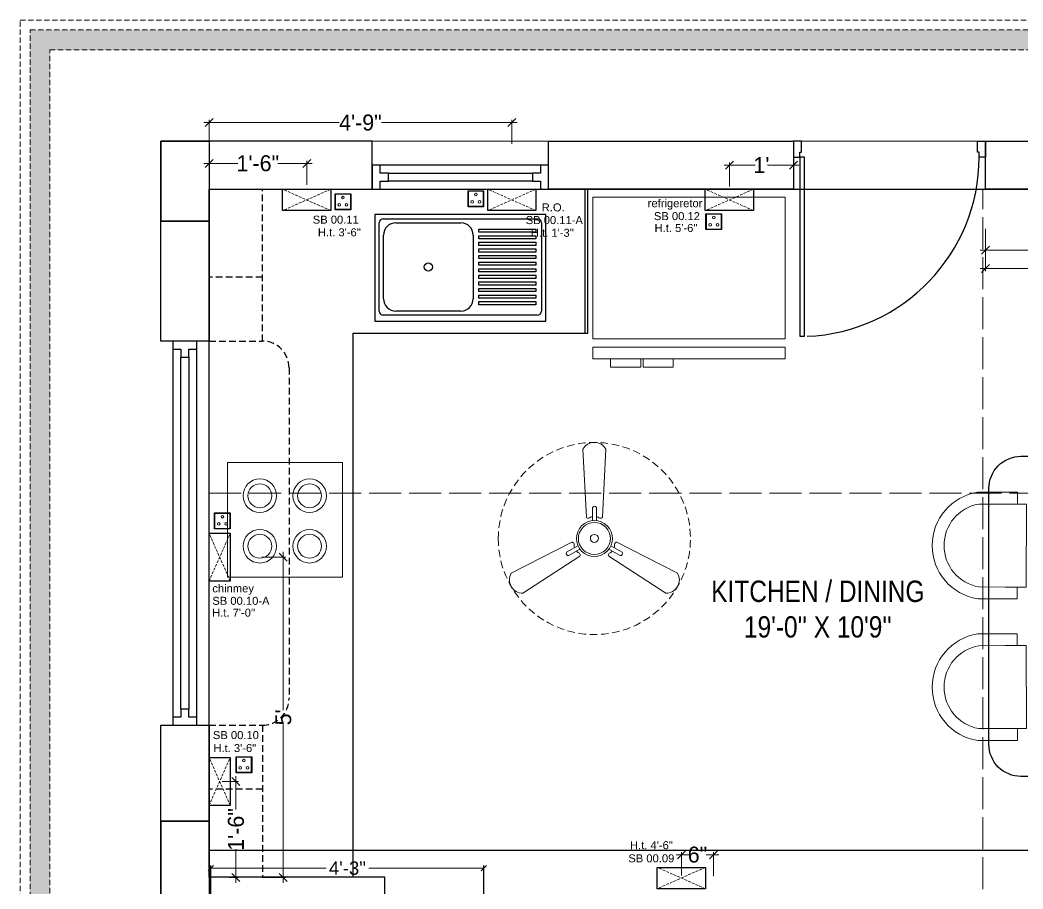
# Model space of a CAD drawing. Header units: millimetres. Extents: x 35877 to 3066687, y -650199 to -40525.
# Drawn here: x 148715 to 148902.9, y -180091.4 to -179928.5 of the extents above; entities that cross this region are included whole.
import ezdxf

# ---------------------------------------------------------------- set-up
doc = ezdxf.new("R2010")
doc.units = ezdxf.units.MM
doc.header["$MEASUREMENT"] = 0
doc.header["$PDMODE"] = 35
for name, pattern in [('ACAD_ISO02W100', [15, 12, -3]), ('DASHED', [0.75, 0.5, -0.25]), ('DASHED2', [0.375, 0.25, -0.125]), ('DASHEDX2', [1.5, 1, -0.5]), ('HIDDEN', [0.375, 0.25, -0.125])]:
    doc.linetypes.add(name, pattern=pattern)
doc.layers.get('Defpoints').update_dxf_attribs({"color": 220})
for name, color, linetype in [('AR DOOR', 40, 'Continuous'), ('AR ELE-5', 134, 'Continuous'), ('str coll', 6, 'Continuous')]:
    doc.layers.add(name, color=color, linetype=linetype)
for name, color, linetype, lineweight in [('CENTERLINE ( COLUMN ) ~ DIM', 7, 'Continuous', 9), ('COLUMN', 1, 'Continuous', 30), ('dim05', 1, 'Continuous', 13), ('Dimension', 10, 'DASHEDX2', 20), ('el', 7, 'Continuous', 20), ('ELEC-wires', 1, 'DASHED2', 13), ('Electrical', 84, 'Continuous', 30), ('FIRST FLOOR ( TEXT )', 7, 'Continuous', 9), ('FURNITURE', 32, 'Continuous', 9), ('furniture dimensions', 1, 'DASHED', 0), ('FURNITURE-1', 252, 'Continuous', 13), ('GROUND FLOOR', 7, 'Continuous', 9), ('GROUND FLOOR  ( PLINE )', 251, 'Continuous', 30), ('hatch-rcc', 251, 'Continuous', 9), ('Labelling', 1, 'Continuous', 25), ('wall', 7, 'Continuous', 30), ('XX~SLAB ( BEAM )~ ( DIM )', 7, 'Continuous', 9)]:
    doc.layers.add(name, color=color, linetype=linetype, lineweight=lineweight)
doc.layers.add('XX~SLAB ( PLINE )', color=251, linetype='Continuous', plot=False)
doc.styles.add('Arial', font='arial.ttf')
doc.styles.add('century g', font='GOTHIC.TTF')
doc.styles.add('KATHA', font='swissc.ttf')
doc.styles.get("Standard").update_dxf_attribs({"font": 'arial.ttf', "height": 6})
doc.dimstyles.new('Archana', dxfattribs={"dimtxt": 2, "dimasz": 0.75, "dimexe": 0.5, "dimexo": 0.5, "dimgap": 0, "dimtad": 0, "dimzin": 0, "dimdsep": 46, "dimlunit": 4, "dimtxsty": 'century g', "dimblk": 'OBLIQUE', "dimcen": 0, "dimdle": 1, "dimclrd": 256, "dimclre": 256, "dimclrt": 256, "dimadec": 0, "dimazin": 0, "dimtfac": 1, "dimtofl": 0, "dimtmove": 1, "dimatfit": 3, "dimfxl": 1, "dimfxlon": 1, "dimtolj": 1, "dimtzin": 0, "dimlwd": -1, "dimlwe": -1, "dimarcsym": 0})
doc.dimstyles.new('ISO-25', dxfattribs={"dimtxt": 2.5, "dimasz": 1, "dimexe": 0.5, "dimexo": 1, "dimtad": 0, "dimdec": 1, "dimlunit": 4, "dimtxsty": 'Standard', "dimblk": 'OBLIQUE', "dimcen": 2.5, "dimclrd": 1, "dimclre": 1, "dimclrt": 5, "dimadec": 0, "dimazin": 0, "dimtfac": 1, "dimtdec": 1, "dimtmove": 0, "dimatfit": 3, "dimfxl": 1, "dimlwd": -1, "dimarcsym": 0})

# ---------------------------------------------------------------- blocks, each defined once
blk = doc.blocks.new('*U116')
for points in [[(-40, 0), (0, 0), (0, 30), (10, 30), (10, 100), (-40, 100)], [(1160, 0), (1120, 0), (1120, 30), (1110, 30), (1110, 100), (1160, 100)], [(0, 0), (0, -1120), (30, -1120), (30, 0)]]:
    blk.add_lwpolyline(points, close=True)
at = {"layer": 'AR ELE-5', "linetype": 'ByBlock', "ltscale": 15}
blk.add_arc((-1.6, 0.7), 1121.6, 272.37301, 359.96526, dxfattribs=at)
blk = doc.blocks.new('sf sfs')
at = {"layer": 'FURNITURE', "color": 9, "true_color": 0xc7c8ca, "transparency": 33554687}
blk.add_line((3348685.97, -514612.12), (3348664.42, -514612.12), dxfattribs=at)
blk.add_lwpolyline([(3348664.42, -514612.12), (3348664.42, -514590.57), (3348685.97, -514590.57), (3348685.97, -514612.12)], dxfattribs=at)
for centre, radius in [((3348670.49, -514596.83), 3.14), ((3348679.82, -514596.83), 3.14), ((3348670.49, -514596.83), 2.24), ((3348679.82, -514596.83), 2.24), ((3348670.49, -514606.3), 3.14), ((3348679.82, -514606.3), 3.14), ((3348670.49, -514606.3), 2.24), ((3348679.82, -514606.3), 2.24)]:
    blk.add_circle(centre, radius, dxfattribs=at)
blk = doc.blocks.new('SED S')
at = {"layer": 'FURNITURE', "color": 9, "true_color": 0xc7c8ca, "transparency": 33554687, "elevation": -0.07, "flags": 128}
for points in [[(3340639.61, -514630.85), (3340639.61, -514629.27), (3340645.24, -514629.27), (3340645.24, -514630.85)], [(3340645.71, -514630.85), (3340645.71, -514629.27), (3340651.34, -514629.27), (3340651.34, -514630.85)]]:
    blk.add_lwpolyline(points, dxfattribs=at)
at = {"layer": 'FURNITURE', "color": 9, "true_color": 0xc7c8ca, "transparency": 33554687, "elevation": -0.07}
for points in [[(3340618.66, -514630.85), (3340618.66, -514633.06), (3340654.66, -514633.06), (3340654.66, -514630.85)], [(3340618.66, -514634.61), (3340618.66, -514661.17), (3340654.66, -514661.17), (3340654.66, -514634.61)]]:
    blk.add_lwpolyline(points, close=True, dxfattribs=at)
blk = doc.blocks.new('SD DSD')
at = {"layer": 'FURNITURE', "color": 9, "true_color": 0xc7c8ca, "transparency": 33554687}
for p, q in [((3348486.7, -514623.32), (3348486.68, -514619.42)), ((3348502.23, -514619.34), (3348502.25, -514623.25)), ((3348486.7, -514623.32), (3348502.25, -514623.25)), ((3348483.69, -514625.26), (3348479.79, -514625.25)), ((3348483.69, -514625.26), (3348483.66, -514640.81)), ((3348505.76, -514625.26), (3348509.66, -514625.25)), ((3348505.76, -514625.26), (3348505.79, -514640.81)), ((3348479.75, -514640.8), (3348483.66, -514640.81)), ((3348509.7, -514640.8), (3348505.79, -514640.81)), ((3348479.75, -514651.77), (3348483.66, -514651.76)), ((3348483.69, -514667.31), (3348483.66, -514651.76)), ((3348505.76, -514667.31), (3348505.79, -514651.76)), ((3348509.7, -514651.77), (3348505.79, -514651.76)), ((3348483.69, -514667.31), (3348479.79, -514667.32)), ((3348505.76, -514667.31), (3348509.66, -514667.32)), ((3348486.7, -514669.25), (3348486.68, -514673.16)), ((3348486.7, -514669.25), (3348502.25, -514669.32)), ((3348502.23, -514673.23), (3348502.25, -514669.32))]:
    blk.add_line(p, q, dxfattribs=at)
at = {"layer": 'FURNITURE', "color": 9, "true_color": 0xc7c8ca, "transparency": 33554687, "flags": 128}
for points in [[(3348502.23, -514621.56), (3348504.46, -514621.55), (3348504.42, -514614.17, 0.853613), (3348484.42, -514614.22), (3348484.46, -514621.65), (3348486.68, -514621.64)], [(3348502.22, -514619.34), (3348502.23, -514621.56), (3348502.2, -514614.36, 0.835758), (3348486.65, -514614.39), (3348486.67, -514619.42), (3348486.68, -514621.64)], [(3348481.97, -514640.8), (3348481.97, -514643.02), (3348474.58, -514643.01, -0.853613), (3348474.58, -514623.01), (3348482.01, -514623.02), (3348482.01, -514625.25)], [(3348507.48, -514640.8), (3348507.48, -514643.02), (3348514.87, -514643.01, 0.853613), (3348514.87, -514623.01), (3348507.44, -514623.02), (3348507.44, -514625.25)], [(3348479.75, -514640.79), (3348481.97, -514640.8), (3348474.77, -514640.78, -0.835758), (3348474.76, -514625.23), (3348479.79, -514625.24), (3348482.01, -514625.25)], [(3348509.7, -514640.79), (3348507.48, -514640.8), (3348514.68, -514640.78, 0.835758), (3348514.69, -514625.23), (3348509.66, -514625.24), (3348507.44, -514625.25)], [(3348481.97, -514651.77), (3348481.97, -514649.55), (3348474.58, -514649.57, 0.853613), (3348474.58, -514669.57), (3348482.01, -514669.55), (3348482.01, -514667.32)], [(3348507.48, -514651.77), (3348507.48, -514649.55), (3348514.87, -514649.57, -0.853613), (3348514.87, -514669.57), (3348507.44, -514669.55), (3348507.44, -514667.32)], [(3348479.75, -514651.78), (3348481.97, -514651.77), (3348474.77, -514651.79, 0.835758), (3348474.76, -514667.34), (3348479.79, -514667.33), (3348482.01, -514667.33)], [(3348509.7, -514651.78), (3348507.48, -514651.77), (3348514.68, -514651.79, -0.835758), (3348514.69, -514667.34), (3348509.66, -514667.33), (3348507.44, -514667.33)], [(3348502.23, -514671.01), (3348504.46, -514671.02), (3348504.42, -514678.4, -0.853613), (3348484.42, -514678.36), (3348484.46, -514670.92), (3348486.68, -514670.93)], [(3348502.22, -514673.23), (3348502.23, -514671.01), (3348502.2, -514678.21, -0.835758), (3348486.65, -514678.18), (3348486.67, -514673.16), (3348486.68, -514670.93)]]:
    blk.add_lwpolyline(points, format="xyb", dxfattribs=at)
at = {"layer": 'FURNITURE', "color": 9, "lineweight": 30, "true_color": 0xc7c8ca, "transparency": 33554687}
blk.add_lwpolyline([(3348506.78, -514676.29), (3348482.68, -514676.29, -0.414214), (3348476.68, -514670.29), (3348476.68, -514622.29, -0.414214), (3348482.68, -514616.29), (3348506.78, -514616.29, -0.414214), (3348512.78, -514622.29), (3348512.78, -514670.29, -0.414214)], format="xyb", close=True, dxfattribs=at)
blk = doc.blocks.new('6616')
at = {"color": 242, "linetype": 'DASHED', "true_color": 0xcd2027}
for p, q in [((386784.79, -36915.77), (386775.78, -36911.78)), ((386784.79, -36911.78), (386775.78, -36915.77))]:
    blk.add_line(p, q, dxfattribs=at)
at = {"layer": 'ELEC-wires', "color": 5, "linetype": 'ByBlock', "lineweight": 30, "ltscale": 4}
blk.add_lwpolyline([(386775.78, -36911.78), (386784.79, -36911.78), (386784.79, -36915.77), (386775.78, -36915.77)], close=True, dxfattribs=at)
blk = doc.blocks.new('_Oblique')
at = {"layer": 'wall', "color": 0, "lineweight": -2}
blk.add_line((-0.5, -0.5), (0.5, 0.5), dxfattribs=at)
blk = doc.blocks.new('*D347')
at = {"layer": 'Defpoints', "color": 0, "linetype": 'Continuous', "lineweight": 0, "transparency": 16777216}
for p in [(148807.2, -179947.71), (148750.45, -179961.12), (148807.2, -179960.16)]:
    blk.add_point(p, dxfattribs=at)
at = {"layer": 'furniture dimensions', "color": 5, "linetype": 'Continuous', "transparency": 16777216}
for p, q in [((148749.45, -179947.71), (148774.86, -179947.71)), ((148808.2, -179947.71), (148782.79, -179947.71)), ((148807.2, -179951.71), (148807.2, -179947.21))]:
    blk.add_line(p, q, dxfattribs=at)
at = {"layer": 'furniture dimensions', "color": 5, "linetype": 'ByBlock', "transparency": 16777216}
blk.add_line((148750.45, -179951.71), (148750.45, -179947.21), dxfattribs=at)
at = {"layer": 'furniture dimensions', "color": 5, "linetype": 'Continuous', "transparency": 16777216, "xscale": 1.5, "yscale": 1.5, "zscale": 1.5, "rotation": 180}
blk.add_blockref('_Oblique', (148750.45, -179947.71), dxfattribs=at)
at = {"layer": 'furniture dimensions', "color": 5, "linetype": 'Continuous', "transparency": 16777216, "xscale": 1.5, "yscale": 1.5, "zscale": 1.5}
blk.add_blockref('_Oblique', (148807.2, -179947.71), dxfattribs=at)
at = {"layer": 'furniture dimensions', "linetype": 'Continuous', "lineweight": 0, "transparency": 16777216, "insert": (148778.82, -179947.71), "char_height": 3, "attachment_point": 5, "style": 'century g'}
blk.add_mtext('\\A1;4\'-9"', dxfattribs=at)
blk = doc.blocks.new('*D348')
at = {"layer": 'Defpoints', "color": 0, "linetype": 'Continuous', "lineweight": 0, "transparency": 16777216}
for p in [(148847.95, -179955.66), (148859.95, -179960.2), (148847.95, -179962.19)]:
    blk.add_point(p, dxfattribs=at)
at = {"layer": 'furniture dimensions', "color": 5, "linetype": 'Continuous', "transparency": 16777216}
for p, q in [((148846.95, -179955.66), (148852.8, -179955.66)), ((148847.95, -179959.66), (148847.95, -179955.16)), ((148860.95, -179955.66), (148855.09, -179955.66))]:
    blk.add_line(p, q, dxfattribs=at)
at = {"layer": 'furniture dimensions', "color": 5, "linetype": 'ByBlock', "transparency": 16777216}
blk.add_line((148859.95, -179959.66), (148859.95, -179955.16), dxfattribs=at)
at = {"layer": 'furniture dimensions', "color": 5, "linetype": 'Continuous', "transparency": 16777216, "xscale": 1.5, "yscale": 1.5, "zscale": 1.5, "rotation": 180}
blk.add_blockref('_Oblique', (148847.95, -179955.66), dxfattribs=at)
at = {"layer": 'furniture dimensions', "color": 5, "linetype": 'Continuous', "transparency": 16777216, "xscale": 1.5, "yscale": 1.5, "zscale": 1.5}
blk.add_blockref('_Oblique', (148859.95, -179955.66), dxfattribs=at)
at = {"layer": 'furniture dimensions', "linetype": 'Continuous', "lineweight": 0, "transparency": 16777216, "insert": (148853.95, -179955.66), "char_height": 3, "attachment_point": 5, "style": 'century g'}
blk.add_mtext("\\A1;1'", dxfattribs=at)
blk = doc.blocks.new('*D350')
at = {"layer": 'Defpoints', "color": 0, "linetype": 'Continuous', "lineweight": 0, "transparency": 16777216}
for p in [(148752.44, -180071.2), (148753.78, -180089.2), (148755.5, -180089.2)]:
    blk.add_point(p, dxfattribs=at)
at = {"layer": 'furniture dimensions', "color": 5, "linetype": 'Continuous', "transparency": 16777216}
for p, q in [((148755.5, -180070.2), (148755.5, -180076.48)), ((148755.5, -180090.2), (148755.5, -180083.92)), ((148754.28, -180089.2), (148756, -180089.2))]:
    blk.add_line(p, q, dxfattribs=at)
at = {"layer": 'furniture dimensions', "color": 5, "linetype": 'ByBlock', "transparency": 16777216}
blk.add_line((148752.94, -180071.2), (148756, -180071.2), dxfattribs=at)
at = {"layer": 'furniture dimensions', "color": 5, "linetype": 'Continuous', "transparency": 16777216, "xscale": 1.5, "yscale": 1.5, "zscale": 1.5}
for p, rotation in [((148755.5, -180071.2), 90), ((148755.5, -180089.2), 270)]:
    blk.add_blockref('_Oblique', p, dxfattribs=dict(at, rotation=rotation))
at = {"layer": 'furniture dimensions', "linetype": 'Continuous', "lineweight": 0, "transparency": 16777216, "insert": (148755.5, -180080.2), "char_height": 3, "attachment_point": 5, "rotation": 90, "style": 'century g'}
blk.add_mtext('\\A1;1\'-6"', dxfattribs=at)
blk = doc.blocks.new('*D351')
at = {"layer": 'Defpoints', "color": 0, "linetype": 'Continuous', "lineweight": 0, "transparency": 16777216}
for p in [(148752.44, -180029.18), (148754.78, -180089.2), (148764.37, -180089.2)]:
    blk.add_point(p, dxfattribs=at)
at = {"layer": 'furniture dimensions', "color": 5, "linetype": 'ByBlock', "transparency": 16777216}
blk.add_line((148760.37, -180029.18), (148764.87, -180029.18), dxfattribs=at)
at = {"layer": 'furniture dimensions', "color": 5, "linetype": 'Continuous', "transparency": 16777216}
for p, q in [((148764.37, -180028.18), (148764.37, -180057.83)), ((148764.37, -180090.2), (148764.37, -180060.54)), ((148760.37, -180089.2), (148764.87, -180089.2))]:
    blk.add_line(p, q, dxfattribs=at)
at = {"layer": 'furniture dimensions', "color": 5, "linetype": 'Continuous', "transparency": 16777216, "xscale": 1.5, "yscale": 1.5, "zscale": 1.5}
for p, rotation in [((148764.37, -180029.18), 90), ((148764.37, -180089.2), 270)]:
    blk.add_blockref('_Oblique', p, dxfattribs=dict(at, rotation=rotation))
at = {"layer": 'furniture dimensions', "linetype": 'Continuous', "lineweight": 0, "transparency": 16777216, "insert": (148764.37, -180059.19), "char_height": 3, "attachment_point": 5, "rotation": 90, "style": 'century g'}
blk.add_mtext("\\A1;5'", dxfattribs=at)
blk = doc.blocks.new('*D343')
at = {"layer": 'Defpoints', "color": 0, "linetype": 'Continuous', "lineweight": 0, "transparency": 16777216}
for p in [(148768.75, -179955.34), (148768.75, -179962.19), (148750.45, -179965.16)]:
    blk.add_point(p, dxfattribs=at)
at = {"layer": 'furniture dimensions', "color": 5, "linetype": 'Continuous', "transparency": 16777216}
for p, q in [((148749.45, -179955.34), (148755.88, -179955.34)), ((148769.75, -179955.34), (148763.32, -179955.34)), ((148768.75, -179959.34), (148768.75, -179954.84))]:
    blk.add_line(p, q, dxfattribs=at)
at = {"layer": 'furniture dimensions', "color": 5, "linetype": 'ByBlock', "transparency": 16777216}
blk.add_line((148750.45, -179959.34), (148750.45, -179954.84), dxfattribs=at)
at = {"layer": 'furniture dimensions', "color": 5, "linetype": 'Continuous', "transparency": 16777216, "xscale": 1.5, "yscale": 1.5, "zscale": 1.5, "rotation": 180}
blk.add_blockref('_Oblique', (148750.45, -179955.34), dxfattribs=at)
at = {"layer": 'furniture dimensions', "color": 5, "linetype": 'Continuous', "transparency": 16777216, "xscale": 1.5, "yscale": 1.5, "zscale": 1.5}
blk.add_blockref('_Oblique', (148768.75, -179955.34), dxfattribs=at)
at = {"layer": 'furniture dimensions', "linetype": 'Continuous', "lineweight": 0, "transparency": 16777216, "insert": (148759.6, -179955.34), "char_height": 3, "attachment_point": 5, "style": 'century g'}
blk.add_mtext('\\A1;1\'-6"', dxfattribs=at)
blk = doc.blocks.new('*D344')
at = {"layer": 'Defpoints', "color": 0, "linetype": 'Continuous', "lineweight": 0, "transparency": 16777216}
for p in [(148844.99, -180084.94), (148838.95, -180089.31), (148844.99, -180091.3)]:
    blk.add_point(p, dxfattribs=at)
at = {"layer": 'furniture dimensions', "color": 5, "linetype": 'Continuous', "transparency": 16777216}
for p, q in [((148837.95, -180084.94), (148840.36, -180084.94)), ((148845.99, -180084.94), (148843.58, -180084.94)), ((148844.99, -180088.94), (148844.99, -180084.44))]:
    blk.add_line(p, q, dxfattribs=at)
at = {"layer": 'furniture dimensions', "color": 5, "linetype": 'ByBlock', "transparency": 16777216}
blk.add_line((148838.95, -180088.81), (148838.95, -180084.44), dxfattribs=at)
at = {"layer": 'furniture dimensions', "color": 5, "linetype": 'Continuous', "transparency": 16777216, "xscale": 1.5, "yscale": 1.5, "zscale": 1.5, "rotation": 180}
blk.add_blockref('_Oblique', (148838.95, -180084.94), dxfattribs=at)
at = {"layer": 'furniture dimensions', "color": 5, "linetype": 'Continuous', "transparency": 16777216, "xscale": 1.5, "yscale": 1.5, "zscale": 1.5}
blk.add_blockref('_Oblique', (148844.99, -180084.94), dxfattribs=at)
at = {"layer": 'furniture dimensions', "linetype": 'Continuous', "lineweight": 0, "transparency": 16777216, "insert": (148841.97, -180084.94), "char_height": 3, "attachment_point": 5, "style": 'century g'}
blk.add_mtext('\\A1;6"', dxfattribs=at)
blk = doc.blocks.new('*D570')
at = {"layer": 'Defpoints', "color": 0, "lineweight": 0, "transparency": 16777216}
for p in [(148750.81, -180087.47), (148750.81, -180094.76), (148801.93, -180097.47)]:
    blk.add_point(p, dxfattribs=at)
at = {"layer": 'dim05', "color": 1, "linetype": 'Continuous', "lineweight": -2, "transparency": 16777216}
for p, q in [((148750.81, -180093.76), (148750.81, -180086.97)), ((148801.93, -180096.47), (148801.93, -180086.97))]:
    blk.add_line(p, q, dxfattribs=at)
at = {"layer": 'dim05', "color": 1, "linetype": 'Continuous', "transparency": 16777216}
for p, q in [((148750.81, -180087.47), (148772.38, -180087.47)), ((148801.93, -180087.47), (148780.37, -180087.47))]:
    blk.add_line(p, q, dxfattribs=at)
at = {"layer": 'dim05', "color": 1, "transparency": 16777216, "rotation": 180}
blk.add_blockref('_Oblique', (148750.81, -180087.47), dxfattribs=at)
at = {"layer": 'dim05', "color": 1, "transparency": 16777216}
blk.add_blockref('_Oblique', (148801.93, -180087.47), dxfattribs=at)
at = {"layer": 'dim05', "color": 5, "lineweight": 25, "transparency": 16777216, "insert": (148776.37, -180087.47), "char_height": 2.5, "attachment_point": 5, "style": 'Arial'}
blk.add_mtext('4\'-3"', dxfattribs=at)
blk = doc.blocks.new('fan')
at = {"layer": 'Electrical', "lineweight": 15, "ltscale": 20, "transparency": 33554687}
for p, q in [((3300835.29, -509900.78), (3300836.47, -509923.43)), ((3300841.81, -509923.43), (3300842.99, -509900.78)), ((3300838.47, -509924.57), (3300838.47, -509920.25)), ((3300839.81, -509920.28), (3300839.81, -509924.57)), ((3300831.66, -509931.77), (3300811.45, -509942.07)), ((3300866.83, -509942.07), (3300846.62, -509931.77)), ((3300829.93, -509935.08), (3300833.64, -509932.93)), ((3300834.31, -509934.09), (3300830.57, -509936.25)), ((3300847.68, -509936.23), (3300843.97, -509934.09)), ((3300844.64, -509932.93), (3300848.38, -509935.09)), ((3300815.3, -509948.74), (3300834.33, -509936.39)), ((3300843.95, -509936.39), (3300862.98, -509948.74))]:
    blk.add_line(p, q, dxfattribs=at)
at = {"layer": 'Electrical', "linetype": 'DASHED', "lineweight": 15, "ltscale": 5, "transparency": 33554687}
blk.add_circle((3300839.14, -509930.53), 32, dxfattribs=at)
at = {"layer": 'Electrical', "lineweight": 15, "ltscale": 20, "transparency": 33554687}
for centre, major_axis, start_param, end_param in [((3300839.14, -509902.94), (3.12, 3.12), -0.272136, 1.842967), ((3300839.13, -509920.5), (0.501, 0.501), -0.465536, 1.983618), ((3300839.14, -509930.53), (4.24, -4.24), 3.14161, 9.424795), ((3300839.14, -509930.53), (3.77, -3.77), 1.749190548672175e-05, 6.283202799085073), ((3300837.1, -509923.08), (0.51, 0.51), 2.863014, 4.257784), ((3300839.14, -509926.42), (2.27, -2.27), 2.565057, 2.951308), ((3300839.14, -509926.42), (2.27, 2.27), 0.19032, 0.57657), ((3300841.18, -509923.08), (0.51, -0.51), 5.167028, 6.561799), ((3300831.67, -509932.49), (0.51, -0.51), 0.978238, 2.373008), ((3300835.59, -509932.58), (2.27, -2.27), 3.855511, 4.241762), ((3300839.14, -509930.53), (0.943, 0.943), 1.570814, 7.853999), ((3300842.69, -509932.58), (2.27, 2.27), 5.183051, 5.569301), ((3300846.61, -509932.49), (0.51, -0.51), 2.339416, 3.734186), ((3300830.46, -509935.55), (0.501, -0.501), 3.199655, 5.648809), ((3300835.59, -509932.58), (2.27, -2.27), 4.659452, 5.045703), ((3300833.71, -509936.02), (0.51, 0.51), -1.325776, 0.068994), ((3300844.57, -509936.02), (0.51, -0.51), 3.072633, 4.467404), ((3300842.69, -509932.58), (2.27, 2.27), 4.37911, 4.765361), ((3300847.83, -509935.54), (0.501, 0.501), 3.723254, 6.172408), ((3300815.25, -509944.32), (3.12, -3.12), 3.393055, 5.508159), ((3300863.03, -509944.32), (3.12, -3.12), 5.48745, 7.602554)]:
    blk.add_ellipse(centre, major_axis=major_axis, ratio=1, start_param=start_param, end_param=end_param, dxfattribs=at)
blk = doc.blocks.new('*D574')
at = {"layer": 'Defpoints', "color": 0, "linetype": 'Continuous', "lineweight": 0, "transparency": 16777216}
for p in [(148895.95, -179957.28, 0.13), (148943.39, -179960.33, 0.13), (148943.39, -179971.61)]:
    blk.add_point(p, dxfattribs=at)
at = {"layer": 'furniture dimensions', "color": 5, "linetype": 'ByBlock', "transparency": 16777216}
blk.add_line((148895.95, -179967.61), (148895.95, -179972.11), dxfattribs=at)
at = {"layer": 'furniture dimensions', "color": 5, "linetype": 'Continuous', "transparency": 16777216}
for p, q in [((148943.39, -179967.61), (148943.39, -179972.11)), ((148894.95, -179971.61), (148914.57, -179971.61)), ((148944.39, -179971.61), (148924.77, -179971.61))]:
    blk.add_line(p, q, dxfattribs=at)
at = {"layer": 'furniture dimensions', "color": 5, "linetype": 'Continuous', "transparency": 16777216, "xscale": 1.5, "yscale": 1.5, "zscale": 1.5, "rotation": 180}
blk.add_blockref('_Oblique', (148895.95, -179971.61), dxfattribs=at)
at = {"layer": 'furniture dimensions', "color": 5, "linetype": 'Continuous', "transparency": 16777216, "xscale": 1.5, "yscale": 1.5, "zscale": 1.5}
blk.add_blockref('_Oblique', (148943.39, -179971.61), dxfattribs=at)
at = {"layer": 'furniture dimensions', "linetype": 'Continuous', "lineweight": 0, "transparency": 16777216, "insert": (148919.67, -179971.61), "char_height": 3, "attachment_point": 5, "style": 'century g'}
blk.add_mtext('\\A1;3\'-11"', dxfattribs=at)
blk = doc.blocks.new('*D575')
at = {"layer": 'Defpoints', "color": 0, "linetype": 'Continuous', "lineweight": 0, "transparency": 16777216}
for p in [(148895.95, -179957.28, 0.35), (148966.84, -179960.16, 0.35), (148966.84, -179975.07)]:
    blk.add_point(p, dxfattribs=at)
at = {"layer": 'furniture dimensions', "color": 5, "linetype": 'ByBlock', "transparency": 16777216}
blk.add_line((148895.95, -179971.07), (148895.95, -179975.57), dxfattribs=at)
at = {"layer": 'furniture dimensions', "color": 5, "linetype": 'Continuous', "transparency": 16777216}
for p, q in [((148966.84, -179971.07), (148966.84, -179975.57)), ((148894.95, -179975.07), (148926.3, -179975.07)), ((148967.84, -179975.07), (148936.48, -179975.07))]:
    blk.add_line(p, q, dxfattribs=at)
at = {"layer": 'furniture dimensions', "color": 5, "linetype": 'Continuous', "transparency": 16777216, "xscale": 1.5, "yscale": 1.5, "zscale": 1.5, "rotation": 180}
blk.add_blockref('_Oblique', (148895.95, -179975.07), dxfattribs=at)
at = {"layer": 'furniture dimensions', "color": 5, "linetype": 'Continuous', "transparency": 16777216, "xscale": 1.5, "yscale": 1.5, "zscale": 1.5}
blk.add_blockref('_Oblique', (148966.84, -179975.07), dxfattribs=at)
at = {"layer": 'furniture dimensions', "linetype": 'Continuous', "lineweight": 0, "transparency": 16777216, "insert": (148931.39, -179975.07), "char_height": 3, "attachment_point": 5, "style": 'century g'}
blk.add_mtext('\\A1;5\'-11"', dxfattribs=at)
blk = doc.blocks.new('erfer')
at = {"layer": 'hatch-rcc', "lineweight": 30}
blk.add_lwpolyline([(1905.9, -1304.21), (1908.38, -1304.21), (1908.38, -1306.73), (1905.9, -1306.73)], close=True, dxfattribs=at)
at = {"layer": 'hatch-rcc'}
blk.add_lwpolyline([(1905.96, -1304.28), (1908.31, -1304.28), (1908.31, -1306.66), (1905.96, -1306.66)], close=True, dxfattribs=at)
for centre in [(1907.14, -1304.81), (1906.56, -1305.95), (1907.72, -1305.95)]:
    blk.add_circle(centre, 0.211, dxfattribs=at)
blk = doc.blocks.new('16')
at = {"layer": 'hatch-rcc', "color": 1, "lineweight": 30}
blk.add_lwpolyline([(392822.83, -38266.87), (392825.13, -38266.87), (392825.13, -38269.2), (392822.83, -38269.2)], close=True, dxfattribs=at)
at = {"layer": 'hatch-rcc', "color": 1}
blk.add_lwpolyline([(392822.89, -38266.93), (392825.07, -38266.93), (392825.07, -38269.14), (392822.89, -38269.14)], close=True, dxfattribs=at)
for centre in [(392823.44, -38268.48), (392823.98, -38267.42), (392824.52, -38268.48)]:
    blk.add_circle(centre, 0.195, dxfattribs=at)

msp = doc.modelspace()

# ---------------------------------------------------------------- hatches: boundary and pattern name
at = {"layer": 'Dimension', "true_color": 0xd39e00, "transparency": 33554687}
h = msp.add_hatch(color=42, dxfattribs=at)
h.paths.add_polyline_path([(148716.9115, -179930.3409), (148716.9115, -180304.386), (149248.3197, -180304.386), (149248.3197, -179930.3409)])
h.paths.add_polyline_path([(148720.641, -179934.0704), (149244.5902, -179934.0704), (149244.5902, -180300.6565), (148720.641, -180300.6565)], flags=16)

# ---------------------------------------------------------------- linework, layer by layer
at = {"layer": 'CENTERLINE ( COLUMN ) ~ DIM', "transparency": 33554687}
for p, q in [((148741.4473, -179966.16), (148750.4473, -179966.16)), ((148741.4473, -179988.66), (148750.4473, -179988.66)), ((148741.4473, -180060.66), (148750.4473, -180060.66))]:
    msp.add_line(p, q, dxfattribs=at)
at = {"layer": 'COLUMN', "transparency": 33554687}
for points in [[(148741.4473, -179951.16), (148750.4473, -179951.16), (148750.4473, -179966.16), (148741.4473, -179966.16)], [(148895.9473, -179951.16), (148904.9473, -179951.16), (148904.9473, -179960.16), (148895.9473, -179960.16)], [(148741.4473, -180078.66), (148750.4473, -180078.66), (148750.4473, -180093.66), (148741.4473, -180093.66)]]:
    msp.add_lwpolyline(points, close=True, dxfattribs=at)
at = {"layer": 'Dimension', "color": 42, "true_color": 0xd39e00, "transparency": 33554687, "elevation": 0.3282}
for points in [[(148715.0467, -179928.4761), (149250.1844, -179928.4761), (149250.1844, -180306.2508), (148715.0467, -180306.2508)], [(148716.9115, -179930.3409), (149248.3197, -179930.3409), (149248.3197, -180304.386), (148716.9115, -180304.386)], [(148720.641, -179934.0704), (149244.5902, -179934.0704), (149244.5902, -180300.6565), (148720.641, -180300.6565)]]:
    msp.add_lwpolyline(points, close=True, dxfattribs=at)
at = {"layer": 'FURNITURE', "color": 9, "linetype": 'HIDDEN', "lineweight": 30, "ltscale": 5, "true_color": 0xc7c8ca, "transparency": 33554687}
for p, q in [((148760.4473, -179988.66), (148760.4473, -179960.16)), ((148750.4473, -179988.66), (148760.4473, -179988.66)), ((148765.4473, -179993.66), (148765.4473, -180055.66)), ((148750.4473, -180060.66), (148760.4473, -180060.66)), ((148760.4473, -180060.66), (148760.4473, -180089.16))]:
    msp.add_line(p, q, dxfattribs=at)
at = {"layer": 'FURNITURE', "color": 9, "lineweight": 30, "ltscale": 0.4, "true_color": 0xc7c8ca, "transparency": 33554687}
for p, q in [((148821.428, -179987.16), (148821.428, -179960.16)), ((148777.4473, -180089.16), (148777.4473, -179987.16)), ((148777.4473, -179987.16), (148821.428, -179987.16))]:
    msp.add_line(p, q, dxfattribs=at)
at = {"layer": 'FURNITURE', "color": 9, "lineweight": 30, "true_color": 0xc7c8ca, "transparency": 33554687}
for p, q in [((148782.3327, -179983.0341, -0.0006), (148782.3327, -179966.493, -0.0006)), ((148783.1073, -179965.7184, -0.0006), (148811.9551, -179965.7184, -0.0006)), ((148785.4646, -179966.493, -0.0006), (148797.6313, -179966.493, -0.0006)), ((148812.7297, -179966.493, -0.0006), (148812.7297, -179983.0341, -0.0006)), ((148783.1407, -179980.7102, -0.0006), (148783.1407, -179968.8168, -0.0006)), ((148799.9551, -179968.8168, -0.0006), (148799.9551, -179980.7102, -0.0006)), ((148811.9551, -179983.8087, -0.0006), (148783.1073, -179983.8087, -0.0006)), ((148797.6313, -179983.0341, -0.0006), (148785.4646, -179983.0341, -0.0006))]:
    msp.add_line(p, q, dxfattribs=at)
at = {"layer": 'FURNITURE', "color": 9, "lineweight": 30, "true_color": 0xc7c8ca, "transparency": 33554687, "elevation": -0.0006}
for points in [[(148781.5479, -179984.9438), (148813.5479, -179984.9438), (148813.5479, -179964.9438), (148781.5479, -179964.9438)], [(148800.9777, -179967.673), (148811.7071, -179967.673), (148811.7071, -179968.26), (148800.9777, -179968.26)], [(148800.9777, -179968.9088), (148811.7071, -179968.9088), (148811.7071, -179969.4958), (148800.9777, -179969.4958)], [(148800.9777, -179970.1446), (148811.7071, -179970.1446), (148811.7071, -179970.7317), (148800.9777, -179970.7317)], [(148800.9777, -179971.3805), (148811.7071, -179971.3805), (148811.7071, -179971.9675), (148800.9777, -179971.9675)], [(148800.9777, -179972.6163), (148811.7071, -179972.6163), (148811.7071, -179973.2033), (148800.9777, -179973.2033)], [(148800.9777, -179973.8521), (148811.7071, -179973.8521), (148811.7071, -179974.4391), (148800.9777, -179974.4391)], [(148800.9777, -179975.0879), (148811.7071, -179975.0879), (148811.7071, -179975.6749), (148800.9777, -179975.6749)], [(148800.9777, -179976.3237), (148811.7071, -179976.3237), (148811.7071, -179976.9108), (148800.9777, -179976.9108)], [(148800.9777, -179977.5596), (148811.7071, -179977.5596), (148811.7071, -179978.1466), (148800.9777, -179978.1466)], [(148800.9777, -179978.7954), (148811.7071, -179978.7954), (148811.7071, -179979.3824), (148800.9777, -179979.3824)], [(148800.9777, -179980.0312), (148811.7071, -179980.0312), (148811.7071, -179980.6182), (148800.9777, -179980.6182)], [(148800.9777, -179981.267), (148811.7071, -179981.267), (148811.7071, -179981.854), (148800.9777, -179981.854)]]:
    msp.add_lwpolyline(points, close=True, dxfattribs=at)
at = {"layer": 'FURNITURE', "color": 9, "linetype": 'HIDDEN', "lineweight": 30, "ltscale": 5, "true_color": 0xc7c8ca, "transparency": 33554687}
for points in [[(148750.4473, -179988.66), (148760.4473, -179988.66), (148760.4473, -179976.6658), (148750.4473, -179976.6658)], [(148750.4473, -180060.66), (148760.4473, -180060.66), (148760.4473, -180072.6543), (148750.4473, -180072.6543)]]:
    msp.add_lwpolyline(points, close=True, dxfattribs=at)
at = {"layer": 'FURNITURE', "color": 9, "lineweight": 30, "true_color": 0xc7c8ca, "transparency": 33554687}
msp.add_circle((148791.5479, -179974.7635, -0.0006), 0.7624, dxfattribs=at)
for centre, radius, start, end in [((148783.1073, -179966.493, -0.0006), 0.7746, 90, 180), ((148785.4646, -179968.8168, -0.0006), 2.3238, 90, 180), ((148797.6313, -179968.8168, -0.0006), 2.3238, 0, 90), ((148811.9551, -179966.493, -0.0006), 0.7746, 0, 90), ((148785.4646, -179980.7102, -0.0006), 2.3238, 180, 270), ((148797.6313, -179980.7102, -0.0006), 2.3238, 270, 0), ((148783.1073, -179983.0341, -0.0006), 0.7746, 180, 270), ((148811.9551, -179983.0341, -0.0006), 0.7746, 270, 0)]:
    msp.add_arc(centre, radius, start, end, dxfattribs=at)
at = {"layer": 'FURNITURE', "color": 9, "linetype": 'HIDDEN', "lineweight": 30, "ltscale": 5, "true_color": 0xc7c8ca, "transparency": 33554687}
for centre, start, end in [((148760.4473, -179993.66), 0, 90), ((148760.4473, -180055.66), 270, 0)]:
    msp.add_arc(centre, 5, start, end, dxfattribs=at)
at = {"layer": 'furniture dimensions', "color": 9, "linetype": 'Continuous', "lineweight": 30, "true_color": 0xc7c8ca, "transparency": 33554687}
msp.add_lwpolyline([(148750.4473, -179960.16), (148982.4473, -179960.16), (148982.4473, -180084.16), (148750.4473, -180084.16)], close=True, dxfattribs=at)
at = {"layer": 'GROUND FLOOR', "transparency": 33554687}
for p, q in [((149141.9473, -179951.16), (148741.4473, -179951.16)), ((148859.9473, -179951.16), (148859.9473, -179960.16)), ((148895.9473, -179951.16), (148895.9473, -179960.16)), ((148750.4473, -179960.16), (148750.4473, -180080.16)), ((148859.9473, -179960.16), (148750.4473, -179960.16)), ((148978.4473, -179960.16), (148895.9473, -179960.16)), ((148750.4473, -179988.66), (148741.4473, -179988.66)), ((148750.4473, -180060.66), (148741.4473, -180060.66)), ((148783.3907, -180089.16), (148750.4473, -180089.16)), ((148783.3907, -180089.16), (148783.3907, -180093.66))]:
    msp.add_line(p, q, dxfattribs=at)
at = {"layer": 'GROUND FLOOR  ( PLINE )', "transparency": 33554687}
for points in [[(148781.0479, -179951.16), (148741.4473, -179951.16), (148741.4473, -179966.16), (148750.4473, -179966.16), (148750.4473, -179960.16), (148781.0479, -179960.16)], [(148814.0479, -179951.16), (148859.9473, -179951.16), (148859.9473, -179960.16), (148814.0479, -179960.16)], [(148750.4473, -179988.66), (148741.4473, -179988.66), (148741.4473, -179966.16), (148750.4473, -179966.16)], [(148750.4473, -180078.66), (148741.4473, -180078.66), (148741.4473, -180060.66), (148750.4473, -180060.66)], [(148750.4473, -180093.66), (148783.3907, -180093.66), (148783.3907, -180089.16), (148750.4473, -180089.16), (148750.4473, -180078.66), (148741.4473, -180078.66), (148741.4473, -180129.66), (148750.4473, -180129.66)]]:
    msp.add_lwpolyline(points, close=True, dxfattribs=at)
at = {"layer": 'Labelling', "color": 251, "linetype": 'ACAD_ISO02W100', "lineweight": 0, "ltscale": 0.5, "true_color": 0x636466, "transparency": 33554687}
for p, q in [((148895.4473, -180233.9094), (148895.4473, -179960.16)), ((148750.4473, -180017.16), (148982.4473, -180017.16)), ((148750.4473, -180084.16), (148895.5648, -180084.16))]:
    msp.add_line(p, q, dxfattribs=at)
at = {"layer": 'XX~SLAB ( BEAM )~ ( DIM )', "color": 9, "lineweight": 30, "true_color": 0xc7c8ca, "transparency": 33554687}
for p, q in [((148820.9473, -179987.16), (148820.9473, -179960.16)), ((148777.4473, -180089.16), (148777.4473, -179987.16)), ((148777.4473, -179987.16), (148820.9473, -179987.16))]:
    msp.add_line(p, q, dxfattribs=at)
at = {"layer": 'XX~SLAB ( PLINE )', "transparency": 33554687}
for points in [[(148781.0479, -179960.16), (148782.5479, -179960.16), (148782.5479, -179958.66), (148784.0479, -179958.66), (148784.0479, -179957.16), (148811.0479, -179957.16), (148811.0479, -179958.66), (148812.5479, -179958.66), (148812.5479, -179960.16), (148814.0479, -179960.16), (148814.0479, -179955.66), (148812.5479, -179955.66), (148812.5479, -179957.16), (148811.0479, -179957.16), (148811.0479, -179958.66), (148784.0479, -179958.66), (148784.0479, -179957.16), (148782.5479, -179957.16), (148782.5479, -179955.66), (148781.0479, -179955.66), (148781.0479, -179960.16), (148814.0479, -179960.16), (148814.0479, -179955.66), (148781.0479, -179955.66)], [(148748.1973, -180060.66), (148748.1973, -180059.16), (148746.6973, -180059.16), (148746.6973, -180057.66), (148745.1973, -180057.66), (148745.1973, -179991.66), (148746.6973, -179991.66), (148746.6973, -179990.16), (148748.1973, -179990.16), (148748.1973, -179988.66), (148743.6973, -179988.66), (148743.6973, -179990.16), (148745.1973, -179990.16), (148745.1973, -179991.66), (148746.6973, -179991.66), (148746.6973, -180057.66), (148745.1973, -180057.66), (148745.1973, -180059.16), (148743.6973, -180059.16), (148743.6973, -180060.66), (148748.1973, -180060.66), (148748.1973, -179988.66), (148743.6973, -179988.66), (148743.6973, -180060.66)]]:
    msp.add_lwpolyline(points, close=True, dxfattribs=at)

# ---------------------------------------------------------------- block references
at = {"color": 9, "lineweight": 30, "true_color": 0xc7c8ca, "transparency": 33554687, "rotation": 180}
msp.add_blockref('SED S', (3489477.0397, -694622.8273, 0.0698), dxfattribs=at)
at = {"color": 9, "lineweight": 30, "true_color": 0xc7c8ca, "transparency": 33554687}
msp.add_blockref('sf sfs', (-3199910.5208, 334579.1835), dxfattribs=at)
at = {"layer": 'AR DOOR', "linetype": 'ByBlock', "lineweight": -2, "transparency": 33554687, "extrusion": (0, 0, -1), "xscale": -0.02999999999997555, "yscale": 0.02999999999997555, "zscale": -0.02999999999997555}
msp.add_blockref('*U116', (-148861.1473, -179954.16), dxfattribs=at)
at = {"layer": 'dim05', "color": 1, "lineweight": 35, "transparency": 33554687, "xscale": -0.5625052429282242, "yscale": 0.5625052429282242, "zscale": 0.5625052429282242}
msp.add_blockref('fan', (2005561.9729, 106812.9357), dxfattribs=at)
at = {"layer": 'el', "color": 1, "transparency": 33554687}
for p in [(-238011.5397, -143048.4148), (-237973.09, -143048.4148), (-237932.34, -143048.4148), (-237941.3405, -143175.5343)]:
    msp.add_blockref('6616', p, dxfattribs=at)
at = {"layer": 'el', "color": 18, "true_color": 0x000000, "transparency": 33554687, "xscale": 1.274012090250485, "yscale": 1.274012090250485, "zscale": 1.274012090250485}
for p in [(-351617.4831, -131212.3434), (-351709.5469, -131268.4205)]:
    msp.add_blockref('16', p, dxfattribs=at)
at = {"layer": 'el', "color": 1, "transparency": 33554687, "rotation": 270}
for p in [(185666.2179, 206751.1096), (185666.2179, 206709.0887)]:
    msp.add_blockref('6616', p, dxfattribs=at)
at = {"layer": 'FURNITURE-1', "transparency": 33554687, "xscale": 1.18092012721511, "yscale": 1.18092012721511, "zscale": 1.18092012721511}
for p in [(146523.3661, -178420.8896), (146548.2576, -178420.3283), (146504.7992, -178526.427)]:
    msp.add_blockref('erfer', p, dxfattribs=at)
at = {"layer": 'str coll', "color": 9, "lineweight": 30, "true_color": 0xc7c8ca, "transparency": 33554687}
msp.add_blockref('SD DSD', (-3199580.1052, 334606.0326, 0.0053), dxfattribs=at)

# ---------------------------------------------------------------- texts
at = {"layer": 'Electrical', "color": 5, "transparency": 33554687}
for s, p in [('R.O.', (148812.7871, -179964.3466, -0.0177)), ('refrigeretor  ', (148832.6439, -179963.564)), ('SB 00.11 ', (148769.8858, -179966.6426, -0.0171)), ('SB 00.11-A ', (148809.786, -179966.7264, -0.0177)), ('SB 00.12', (148833.8042, -179965.9816)), ('chinmey', (148751.0705, -180035.7579)), ('SB 00.10-A', (148751.0705, -180038.0973)), ('SB 00.10', (148751.1772, -180063.2626)), ('SB 00.09', (148829.0108, -180086.3649))]:
    msp.add_text(s, height=1.5, dxfattribs=at).set_placement(p)
at = {"layer": 'Electrical', "color": 240, "true_color": 0xed1f24, "transparency": 33554687}
for s, p in [("H.t. 5'-6''", (148833.9303, -179968.203)), ("H.t. 3'-6''", (148770.8524, -179969.0199, -0.0171)), ("H.t. 1'-3''", (148810.7525, -179969.1037, -0.0177)), ("H.t. 7'-0''", (148751.0357, -180040.3135)), ('H.t. 3\'-6"', (148751.2773, -180065.6945)), ('H.t. 4\'-6"', (148829.323, -180083.9025))]:
    msp.add_text(s, height=1.5, dxfattribs=at).set_placement(p)
at = {"layer": 'FIRST FLOOR ( TEXT )', "transparency": 33554687, "insert": (148864.5203, -180038.9223, -0.0053), "char_height": 4, "attachment_point": 5, "style": 'KATHA'}
msp.add_mtext("KITCHEN / DINING\\P19'-0'' X 10'9''", dxfattribs=at)

# ---------------------------------------------------------------- dimensions: what is measured, and where the dimension line sits
at = {"layer": 'dim05', "color": 27, "lineweight": 25, "true_color": 0x7d5120, "transparency": 33554687}
dim = msp.add_linear_dim(base=(148750.8146, -180087.4656), p1=(148801.9321, -180097.4679), p2=(148750.8146, -180094.7615), dimstyle='ISO-25', override={"dimtxsty": 'Arial'}, dxfattribs=at)
dim.commit()
dim.dimension.update_dxf_attribs({"geometry": '*D570', "text_midpoint": (148776.3733, -180087.4656)})
at = {"layer": 'furniture dimensions', "color": 5, "linetype": 'Continuous', "lineweight": 0, "transparency": 33554687}
for base, p1, p2, picture, middle in [((148807.1973, -179947.7144), (148750.4473, -179961.1178), (148807.1973, -179960.16), '*D347', (148778.8223, -179947.7144)), ((148768.7476, -179955.3372), (148750.4473, -179965.1595), (148768.7476, -179962.192), '*D343', (148759.5975, -179955.3372)), ((148847.9473, -179955.66), (148859.9473, -179960.1986), (148847.9473, -179962.192), '*D348', (148853.9473, -179955.66)), ((148943.3863, -179971.6099, -0.1293), (148895.9473, -179957.2767), (148943.3863, -179960.3275), '*D574', (148919.6668, -179971.6099, -0.1293)), ((148966.84, -179975.0718, -0.3468), (148895.9473, -179957.2767), (148966.84, -179960.16), '*D575', (148931.3936, -179975.0718, -0.3468)), ((148844.9912, -180084.9433), (148838.9467, -180089.3115), (148844.9912, -180091.3049), '*D344', (148841.969, -180084.9433))]:
    dim = msp.add_linear_dim(base=base, p1=p1, p2=p2, dimstyle='Archana', override={"dimtxt": 3, "dimasz": 1.5, "dimdec": 0, "dimclrd": 5, "dimclre": 5, "dimfxl": 4}, dxfattribs=at)
    dim.commit()
    dim.dimension.update_dxf_attribs({"geometry": picture, "text_midpoint": middle})
for base, p1, p2, picture, middle in [((148764.3724, -180089.1986), (148752.4407, -180029.1777), (148754.7753, -180089.1986), '*D351', (148764.3724, -180059.1881)), ((148755.5025, -180089.1986), (148752.4407, -180071.1986), (148753.7753, -180089.1986), '*D350', (148755.5025, -180080.1986))]:
    dim = msp.add_linear_dim(base=base, p1=p1, p2=p2, angle=90, dimstyle='Archana', override={"dimtxt": 3, "dimasz": 1.5, "dimdec": 0, "dimclrd": 5, "dimclre": 5, "dimfxl": 4}, dxfattribs=at)
    dim.commit()
    dim.dimension.update_dxf_attribs({"geometry": picture, "text_midpoint": middle})

doc.saveas('drawing.dxf')
